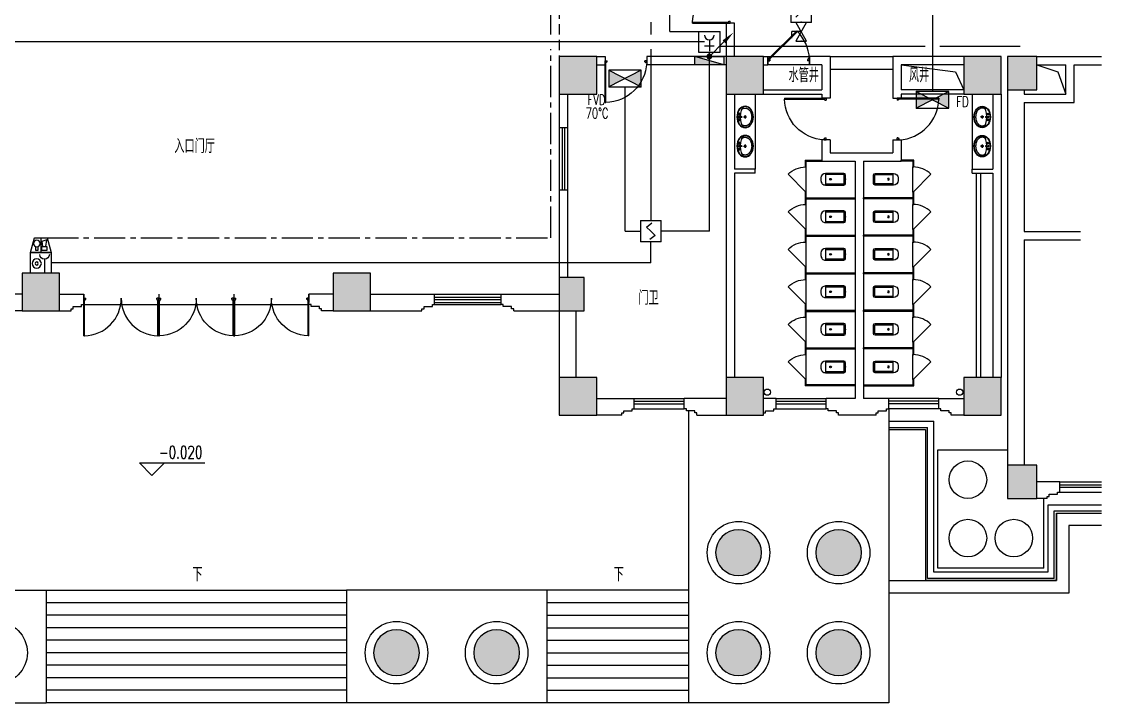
# Model space of a CAD drawing. Extents: x 190999 to 918899, y -200814 to 215286.
# Drawn here: x 704460 to 730349, y 56064 to 72441 of the extents above; entities that cross this region are included whole.
import ezdxf

# ---------------------------------------------------------------- set-up
doc = ezdxf.new("R2010")
doc.units = 0
doc.header["$LTSCALE"] = 1000
doc.header["$MEASUREMENT"] = 0
doc.linetypes.add('CENTER2', pattern=[1.125, 0.75, -0.125, 0.125, -0.125])
doc.linetypes.add('HIDDEN', pattern=[0.375, 0.25, -0.125])
for name, color, linetype in [('00-EQUIP', 3, 'Continuous'), ('00-LWIRE', 4, 'Continuous'), ('00-WIRE-4', 6, 'Continuous'), ('A-卫生间', 250, 'Continuous'), ('A-墙线', 2, 'Continuous'), ('A-外包装修', 250, 'Continuous'), ('A-外窗', 145, 'Continuous'), ('A-门', 167, 'Continuous'), ('COLUMN', 2, 'Continuous'), ('DIM_ELEV', 3, 'Continuous'), ('DIM_SYMB', 3, 'Continuous'), ('EQUIP_消火栓', 1, 'Continuous'), ('PUB_HATCH', 250, 'Continuous'), ('PUB_TEXT', 7, 'Continuous'), ('STAIR', 5, 'Continuous'), ('屋面排水', 4, 'Continuous'), ('房间名称', 7, 'Continuous'), ('暖通-风-说明', 3, 'Continuous'), ('洞口线', 165, 'Continuous'), ('雨水管', 151, 'Continuous')]:
    doc.layers.add(name, color=color, linetype=linetype)
doc.styles.add('_TCH_DIM', font='SIMPLEX', dxfattribs={"bigfont": 'GBCBIG'})
doc.styles.add('HZ-ZGBZ', font='romanc.shx', dxfattribs={"width": 0.65})
doc.styles.get("Standard").update_dxf_attribs({"font": 'simhei.ttf'})
doc.styles.add('XXK', font='romans.shx', dxfattribs={"width": 0.75, "bigfont": 'hzf.shx'})
doc.linetypes.add('XLINE', pattern='A,1,-0.2,["X",XXK,S=0.2,R=0,X=-0.1,Y=-0.09],-0.15', length=1.35)

# ---------------------------------------------------------------- blocks, each defined once
blk = doc.blocks.new('m1800')
at = {"layer": 'A-墙线'}
for p, q in [((-900, -100), (-900, 100)), ((900, -100), (900, 100))]:
    blk.add_line(p, q, dxfattribs=at)
at = {"layer": 'A-门'}
for p, q in [((-900, 900), (-900, 0)), ((-900, 900), (-880, 900)), ((-880, 900), (-880, 50)), ((880, 900), (880, 50)), ((900, 900), (880, 900)), ((900, 900), (900, 0)), ((-900, 50), (-870, 50)), ((-900, 0), (-850, 0)), ((-870, 50), (-870, 30)), ((-870, 30), (-850, 30)), ((-850, 30), (-850, 0)), ((850, 30), (850, 0)), ((870, 30), (850, 30)), ((900, 0), (850, 0)), ((870, 50), (870, 30)), ((900, 50), (870, 50))]:
    blk.add_line(p, q, dxfattribs=at)
for centre, start, end in [((-900, 0), 0, 88.7267), ((900, 0), 91.2733, 180)]:
    blk.add_arc(centre, 900, start, end, dxfattribs=at)
blk = doc.blocks.new('m1000')
at = {"layer": 'A-墙线'}
for p, q in [((0, 0), (0, 200)), ((1000, 0), (1000, 200))]:
    blk.add_line(p, q, dxfattribs=at)
at = {"layer": 'A-门'}
for p, q in [((0, 1100), (0, 100)), ((0, 1100), (20, 1100)), ((20, 1100), (20, 150)), ((0, 150), (30, 150)), ((0, 100), (50, 100)), ((30, 150), (30, 130)), ((30, 130), (50, 130)), ((50, 130), (50, 100)), ((950, 130), (950, 100)), ((970, 130), (950, 130)), ((1000, 100), (950, 100)), ((970, 150), (970, 130)), ((1000, 150), (970, 150)), ((1000, 150), (1000, 100))]:
    blk.add_line(p, q, dxfattribs=at)
blk.add_arc((0, 100), 1000, 2.866, 88.854, dxfattribs=at)
blk = doc.blocks.new('手盆')
at = {"layer": 'A-卫生间'}
for p, q in [((113, 12), (46, 16)), ((160, 0), (235, 0)), ((198, -37), (198, 38)), ((113, -11), (46, -16))]:
    blk.add_line(p, q, dxfattribs=at)
for centre, major_axis, ratio, start_param, end_param in [((198, 0), (0, 259), 0.763797, 3.141593, 9.424778), ((194, 0), (0, 259), 0.413212, 0.351725, 1.519021), ((106, 0), (0, 13.9), 0.9, 3.760941, 5.663837), ((194, 0), (0, 259), 0.413212, 1.620217, 2.789865)]:
    blk.add_ellipse(centre, major_axis=major_axis, ratio=ratio, start_param=start_param, end_param=end_param, dxfattribs=at)
for centre, major_axis in [((46, 0), (0, 15.8)), ((56, 71), (0, 20.6)), ((56, 71), (0, 15.6)), ((198, 0), (0, 23.4)), ((56, -71), (0, 20.6)), ((56, -71), (0, 15.6))]:
    blk.add_ellipse(centre, major_axis=major_axis, ratio=0.9, dxfattribs=at)
for points, knots in [([(198, -249), (204, -249), (211, -249), (228, -246), (239, -243), (260, -236), (270, -231), (290, -218), (299, -211), (317, -194), (325, -185), (340, -164), (347, -153), (360, -129), (365, -116), (374, -90), (378, -76), (383, -48), (385, -34), (387, -5), (387, 9), (385, 38), (383, 52), (377, 80), (373, 94), (364, 120), (358, 133), (345, 156), (338, 167), (323, 187), (314, 197), (296, 213), (287, 220), (267, 232), (257, 237), (236, 244), (225, 247), (204, 249), (193, 249), (171, 247), (161, 245), (140, 237), (129, 232), (110, 221), (100, 213), (82, 197), (74, 188), (58, 168), (51, 157), (38, 133), (32, 121), (23, 95), (19, 81), (13, 53), (11, 39), (9, 10), (9, -4), (10, -33), (12, -47), (18, -75), (21, -89), (30, -115), (36, -128), (48, -152), (55, -163), (70, -184), (78, -193), (96, -210), (105, -218), (125, -230), (135, -235), (156, -243), (167, -246), (184, -249), (191, -249), (198, -249)], [0, 0, 0, 0, 0.105369, 0.105369, 0.278747, 0.278747, 0.452125, 0.452125, 0.625504, 0.625504, 0.798882, 0.798882, 0.97226, 0.97226, 1.145639, 1.145639, 1.319017, 1.319017, 1.492395, 1.492395, 1.665774, 1.665774, 1.839152, 1.839152, 2.01253, 2.01253, 2.185909, 2.185909, 2.359287, 2.359287, 2.532665, 2.532665, 2.706044, 2.706044, 2.879422, 2.879422, 3.0528, 3.0528, 3.226179, 3.226179, 3.399557, 3.399557, 3.572935, 3.572935, 3.746313, 3.746313, 3.919692, 3.919692, 4.09307, 4.09307, 4.266448, 4.266448, 4.439827, 4.439827, 4.613205, 4.613205, 4.786583, 4.786583, 4.959962, 4.959962, 5.13334, 5.13334, 5.306718, 5.306718, 5.480097, 5.480097, 5.653475, 5.653475, 5.826853, 5.826853, 6.000232, 6.000232, 6.17361, 6.17361, 6.283185, 6.283185, 6.283185, 6.283185]), ([(119, -185), (121, -187), (123, -188), (130, -193), (135, -196), (146, -202), (152, -205), (163, -209), (169, -210), (180, -213), (186, -214), (194, -214), (196, -214), (198, -214), (204, -214), (209, -214), (222, -212), (229, -210), (241, -206), (245, -204), (254, -200), (259, -197), (269, -191), (275, -187), (286, -178), (291, -173), (300, -162), (304, -158), (314, -145), (319, -137), (327, -123), (329, -118), (334, -107), (336, -101), (341, -89), (343, -83), (346, -71), (348, -64), (351, -49), (352, -40), (354, -22), (355, -13), (355, 5), (355, 14), (354, 32), (352, 41), (349, 58), (348, 66), (343, 81), (341, 89), (335, 104), (332, 111), (326, 125), (322, 132), (314, 144), (310, 150), (301, 162), (296, 167), (287, 177), (281, 181), (272, 189), (267, 192), (256, 199), (250, 202), (238, 207), (233, 209), (223, 211), (217, 212), (205, 214), (198, 214), (186, 213), (181, 213), (171, 211), (166, 210), (151, 205), (141, 200), (128, 191), (123, 188), (119, 185)], [5.740897, 5.740897, 5.740897, 5.740897, 5.780874, 5.780874, 5.896829, 5.896829, 6.012784, 6.012784, 6.128739, 6.128739, 6.240697, 6.240697, 6.283185, 6.283185, 6.283185, 6.399826, 6.399826, 6.5409, 6.5409, 6.634, 6.634, 6.7271, 6.7271, 6.852188, 6.852188, 6.977276, 6.977276, 7.077377, 7.077377, 7.229977, 7.229977, 7.317389, 7.317389, 7.404801, 7.404801, 7.497094, 7.497094, 7.589386, 7.589386, 7.712334, 7.712334, 7.835281, 7.835281, 7.958228, 7.958228, 8.081175, 8.081175, 8.194983, 8.194983, 8.30879, 8.30879, 8.422598, 8.422598, 8.537599, 8.537599, 8.6526, 8.6526, 8.767602, 8.767602, 8.884432, 8.884432, 8.982435, 8.982435, 9.119467, 9.119467, 9.224191, 9.224191, 9.328914, 9.328914, 9.470087, 9.470087, 9.571187, 9.571187, 9.672288, 9.672288, 9.874489, 9.874489, 9.967059, 9.967059, 9.967059, 9.967059])]:
    blk.add_open_spline(points, degree=3, knots=knots, dxfattribs=at)
blk.add_point((46, 0), dxfattribs=at)
blk = doc.blocks.new('bfm01')
at = {"layer": 'A-墙线'}
for p, q in [((-200, 0), (0, 0)), ((-200, -1000), (0, -1000))]:
    blk.add_line(p, q, dxfattribs=at)
at = {"layer": 'A-门'}
for p, q in [((-200, -1000), (-200, 0)), ((-100, 0), (-100, -50)), ((-70, -50), (-100, -50)), ((-50, -30), (-70, -30)), ((-70, -30), (-70, -50)), ((-64, -44), (-50, -30)), ((-64, -44), (603, -711)), ((-50, 0), (-50, -30)), ((-50, -30), (617, -697)), ((0, 0), (0, -1000)), ((-70, -950), (-100, -950)), ((-100, -1000), (-100, -950)), ((-50, -1000), (-100, -1000)), ((-70, -970), (-70, -950)), ((-50, -970), (-70, -970)), ((-50, -1000), (-50, -970))]:
    blk.add_line(p, q, dxfattribs=at)
blk.add_arc((-100, 0), 1000, 272.866, 315.8103, dxfattribs=at)
blk = doc.blocks.new('$TwtSys$00000434')
for p, q in [((-0.5, 0.5), (-0.5, -0.5)), ((-0.5, -0.5), (0.5, 0.5)), ((0.5, 0.5), (-0.5, 0.5)), ((0.5, -0.5), (0.5, 0.5)), ((-0.5, -0.5), (0.5, -0.5))]:
    blk.add_line(p, q)
blk.add_solid([(0.5, -0.5), (0.5, 0.5), (-0.5, -0.5)])
blk = doc.blocks.new('$lvtry$00000200')
for p, q in [((-140, -40, 0), (-140, -480, 0)), ((-110, -40, 0), (-110, -470, 0)), ((100, 0, 0), (-100, 0, 0)), ((100, -30, 0), (-100, -30, 0)), ((110, -470, 0), (110, -40, 0)), ((140, -480, 0), (140, -40, 0)), ((140, -470, 0), (-140, -470, 0)), ((-30, -590, 0), (30, -590, 0))]:
    blk.add_line(p, q)
blk.add_circle((0, -359, 0), 20)
for centre, radius, start, end in [((-100, -40, 0), 40, 90, 180), ((-100, -40, 0), 10, 90, 180), ((100, -40, 0), 40, 0, 90), ((100, -40, 0), 10, 0, 90), ((-30, -480, 0), 110, 180, 270), ((30, -480, 0), 110, 270, 0)]:
    blk.add_arc(centre, radius, start, end)
blk.add_point((0, 0))
blk = doc.blocks.new('$DorLib2D$00000114')
at = {"color": 0}
blk.add_line((0.5, 0), (-0.207, 0.707), dxfattribs=at)
blk.add_arc((0.5, 0), 1, 135, 180, dxfattribs=at)
blk = doc.blocks.new('_LINKPT1')
at = {"color": 0}
blk.add_line((0, 0), (0, 0), dxfattribs=at)
blk = doc.blocks.new('3T1W6ZCM')
for p, q in [((0.5, 0.5), (-0.5, 0.5)), ((-0.5, 0.5), (-0.5, -0.5)), ((-0.178, 0.172), (-0.178, -0.443)), ((0.5, -0.5), (0.5, 0.5)), ((-0.5, -0.5), (0.5, -0.5))]:
    blk.add_line(p, q)
at = {"const_width": 0.04}
blk.add_lwpolyline([(-0.5, 0.5), (-0.5, -0.5), (0.5, -0.5), (0.5, 0.5)], close=True, dxfattribs=at)
for radius in [0.222, 0.074]:
    blk.add_circle((0.197, -0.03), radius)
blk.add_arc((-0.178, 0.403), 0.231, 180, 0)
at = {"xscale": 0.002, "yscale": 0.002, "zscale": 0.002}
for p in [(-0.5, 0), (0, 0.5), (0.5, 0), (0, -0.5)]:
    blk.add_blockref('_LINKPT1', p, dxfattribs=at)
at = {"flags": 9}
blk.add_attdef('A', (0, 0), '', height=0.00002, dxfattribs=at)
blk = doc.blocks.new('6A2OE7N0')
for p, q in [((-0.3, 0.35), (-0.5, -0.35)), ((0.3, 0.35), (-0.3, 0.35)), ((-0.246, -0.061), (-0.286, 0.259)), ((-0.286, 0.259), (-0.046, 0.179)), ((-0.046, 0.179), (-0.086, -0.061)), ((0, 0.35), (0, -0.35)), ((0.5, -0.35), (0.3, 0.35)), ((-0.5, -0.35), (0.5, -0.35)), ((-0.286, -0.061), (-0.286, -0.261)), ((-0.046, -0.061), (-0.286, -0.061)), ((-0.286, -0.261), (-0.046, -0.261)), ((-0.046, -0.261), (-0.046, -0.061)), ((0.13, -0.244), (0.13, -0.072)), ((0.25, -0.244), (0.13, -0.244)), ((0.25, -0.072), (0.25, -0.244))]:
    blk.add_line(p, q)
at = {"const_width": 0.04, "flags": 128}
blk.add_lwpolyline([(-0.5, -0.35), (-0.3, 0.35), (0.3, 0.35), (0.5, -0.35)], close=True, dxfattribs=at)
blk.add_circle((0.19, 0.076), 0.16)
at = {"xscale": 0.002, "yscale": 0.002, "zscale": 0.002}
for p in [(-0.4, 0), (0, 0.35), (0.4, 0), (0, -0.35)]:
    blk.add_blockref('_LINKPT1', p, dxfattribs=at)
at = {"flags": 9}
blk.add_attdef('A', (0, 0), '', height=0.00002, dxfattribs=at)
blk = doc.blocks.new('3S1KCGW2')
for p, q in [((0.5, 0.5), (-0.5, 0.5)), ((-0.5, 0.5), (-0.5, -0.5)), ((-0.2, 0.2), (0.05, 0.4)), ((0, 0), (-0.2, 0.2)), ((0, 0), (0.2, -0.2)), ((0.5, -0.5), (0.5, 0.5)), ((-0.5, -0.5), (0.5, -0.5)), ((0.2, -0.2), (-0.05, -0.4))]:
    blk.add_line(p, q)
at = {"const_width": 0.04, "flags": 128}
blk.add_lwpolyline([(-0.5, -0.5), (-0.5, 0.5), (0.5, 0.5), (0.5, -0.5)], close=True, dxfattribs=at)
at = {"xscale": 0.002, "yscale": 0.002, "zscale": 0.002}
for p in [(-0.5, 0), (0, 0.5), (0.5, 0), (0, -0.5)]:
    blk.add_blockref('_LINKPT1', p, dxfattribs=at)
at = {"flags": 9}
blk.add_attdef('A', (0, 0), '', height=0.00002, dxfattribs=at)
blk = doc.blocks.new('J62IR8YJ')
for p, q in [((-0.5, 1), (0.5, 1)), ((-0.5, 0), (-0.5, 1)), ((0, 0.598), (0, 0.06)), ((0.5, 1), (0.5, 0)), ((0.5, 0), (-0.5, 0)), ((-0.231, 0.312), (0.231, 0.312))]:
    blk.add_line(p, q)
at = {"const_width": 0.04, "flags": 128}
blk.add_lwpolyline([(-0.5, 0), (-0.5, 1), (0.5, 1), (0.5, 0)], close=True, dxfattribs=at)
blk.add_arc((0, 0.829), 0.231, 180, 0)
at = {"xscale": 0.002, "yscale": 0.00200000000000955, "zscale": 0.002}
for p in [(0, 1), (-0.5, 0.5), (0, 0), (0.5, 0.5)]:
    blk.add_blockref('_LINKPT1', p, dxfattribs=at)
at = {"flags": 9}
blk.add_attdef('A', (0, 0), '', height=0.00002, dxfattribs=at)
blk = doc.blocks.new('6H2KALM6')
for p, q in [((-0.78, 0.4), (0.78, -0.4)), ((0.78, 0.4), (-0.78, -0.4)), ((0.78, 0.4), (-0.78, 0.4)), ((-0.78, 0.4), (-0.78, -0.4)), ((0.78, -0.4), (0.78, 0.4)), ((-0.78, -0.4), (0.78, -0.4))]:
    blk.add_line(p, q)
at = {"const_width": 0.04}
blk.add_lwpolyline([(-0.78, 0.4), (-0.78, -0.4), (0.78, -0.4), (0.78, 0.4)], close=True, dxfattribs=at)
for points in [[(-0.78, 0.4), (0, 0), (-0.78, -0.4)], [(0.78, 0.4), (0, 0), (0.78, -0.4)]]:
    blk.add_solid(points)
at = {"xscale": 0.002, "yscale": 0.002, "zscale": 0.002}
for p in [(-0.78, 0), (0, 0.4), (0.78, 0), (0, -0.4)]:
    blk.add_blockref('_LINKPT1', p, dxfattribs=at)
at = {"flags": 9}
blk.add_attdef('A', (0, 0), '', height=0.00002, dxfattribs=at)
blk = doc.blocks.new('$VALVE$00000437')
for p in [(0, 0), (87, 124)]:
    blk.add_line(p, (0, 124))
blk.add_lwpolyline([(-125, -72), (125, 72), (125, -72), (-125, 72)], close=True)
for p in [(-125, 0), (125, 0)]:
    blk.add_point(p)
blk = doc.blocks.new('3S2OQ2I8')
for p, q in [((-0.5, 0.5), (0.5, 0.5)), ((-0.5, -0.5), (-0.5, 0.5)), ((-0.25, -0.25), (0.25, 0.25)), ((0.5, 0.5), (0.5, -0.5)), ((0.5, -0.5), (-0.5, -0.5))]:
    blk.add_line(p, q)
at = {"const_width": 0.04, "flags": 128}
blk.add_lwpolyline([(-0.5, -0.5), (-0.5, 0.5), (0.5, 0.5), (0.5, -0.5)], close=True, dxfattribs=at)
blk.add_solid([(0.25, 0.25), (0.021, 0.097), (0.097, 0.029)])
at = {"xscale": 0.002, "yscale": 0.002, "zscale": 0.002}
for p in [(-0.5, 0), (0, 0.5), (0.5, 0), (0, -0.5)]:
    blk.add_blockref('_LINKPT1', p, dxfattribs=at)
at = {"flags": 9}
blk.add_attdef('A', (0, 0), '', height=0.00002, dxfattribs=at)
blk = doc.blocks.new('_WRLD1L')
for p, q in [((0.7, 0.7), (0, 0)), ((0.104, 0.104), (0.104, 0.104)), ((-0.104, -0.104), (-0.104, -0.104))]:
    blk.add_line(p, q)
at = {"const_width": 0.142}
blk.add_lwpolyline([(-0.071, 0, 1), (0.071, 0, 1)], format="xyb", close=True, dxfattribs=at)
blk.add_solid([(0.63, 0.77), (0.77, 0.63), (1.15, 1.15)])
at = {"width": 0.8, "flags": 9}
blk.add_attdef('A', (0, 0), '', height=0.00002, dxfattribs=at)

msp = doc.modelspace()

# ---------------------------------------------------------------- hatches: boundary and pattern name
at = {"layer": 'PUB_HATCH'}
for points in [[(717348.5, 71603.7), (717348.5, 70703.7), (718248.5, 70703.7), (718248.5, 71603.7)], [(721348.5, 71603.7), (721348.5, 70703.7), (722248.5, 70703.7), (722248.5, 71603.7)], [(727048.5, 71603.7), (727048.5, 70703.7), (727948.5, 70703.7), (727948.5, 71603.7)], [(728098.5, 71603.7), (728098.5, 70803.7), (728798.5, 70803.7), (728798.5, 71603.7)], [(705370.6, 66403.7), (704470.6, 66403.7), (704470.6, 65503.7), (705370.6, 65503.7)], [(711926.5, 66403.7), (711926.5, 65503.7), (712826.5, 65503.7), (712826.5, 66403.7)], [(717348.5, 66303.7), (717348.5, 65503.7), (717948.5, 65503.7), (717948.5, 66303.7)], [(717348.5, 63903.7), (717348.5, 63003.7), (718248.5, 63003.7), (718248.5, 63903.7)], [(721348.5, 63903.7), (721348.5, 63003.7), (722248.5, 63003.7), (722248.5, 63903.7)], [(727048.5, 63903.7), (727048.5, 63003.7), (727948.5, 63003.7), (727948.5, 63903.7)], [(728098.5, 61803.7), (728098.5, 61003.7), (728798.5, 61003.7), (728798.5, 61803.7)], [(721098.5, 59703.7, 1), (722198.5, 59703.7, 1)], [(724598.5, 59703.7, 1), (723498.5, 59703.7, 1)], [(713998.5, 57303.7, 1), (712898.5, 57303.7, 1)], [(716398.5, 57303.7, 1), (715298.5, 57303.7, 1)], [(722198.5, 57303.7, 1), (721098.5, 57303.7, 1)], [(724598.5, 57303.7, 1), (723498.5, 57303.7, 1)]]:
    msp.add_hatch(color=256, dxfattribs=at).paths.add_polyline_path(points)

# ---------------------------------------------------------------- linework, layer by layer
at = {"layer": '00-WIRE-4', "linetype": 'XLINE'}
for p, q in [((719998.5, 72203.7), (719998.5, 75678.7)), ((719998.5, 72203.7), (720698.2, 72203.7)), ((720698.5, 71953.7), (696598.8, 71953.7)), ((721198.5, 71853.7), (726123.5, 71853.7)), ((726473.5, 71853.7), (728398.5, 71853.7))]:
    msp.add_line(p, q, dxfattribs=at)
at = {"layer": '00-WIRE-4'}
for p, q in [((726298.5, 73053.7), (726298.5, 70763.4)), ((719545.8, 72428.7), (719545.8, 72128.7)), ((719545.8, 71778.7), (719545.8, 67663.9)), ((720833.2, 71953.7), (720698.5, 71953.7)), ((720948.5, 67413.9), (720948.5, 71703.7)), ((718927.2, 67413.9), (718927.2, 70872.4)), ((718927.2, 67413.9), (719295.8, 67413.9)), ((720948.5, 67413.9), (719795.8, 67413.9)), ((719545.8, 66653.7), (719545.8, 67163.9)), ((719545.8, 66653.7), (705170.6, 66653.7))]:
    msp.add_line(p, q, dxfattribs=at)
at = {"layer": '00-WIRE-4', "linetype": 'CENTER2'}
for p, q in [((717148.5, 72128.7), (717148.5, 72603.7)), ((717148.5, 67253.7), (717148.5, 71778.7)), ((705070.6, 67253.7), (717148.5, 67253.7))]:
    msp.add_line(p, q, dxfattribs=at)
at = {"layer": 'A-卫生间', "linetype": 'HIDDEN'}
msp.add_line((717348.5, 75003.7), (717348.5, 71603.7), dxfattribs=at)
at = {"layer": 'A-卫生间'}
for p, q in [((723848.5, 71603.7), (725348.5, 71603.7)), ((723848.5, 71303.7), (725348.5, 71303.7)), ((722048.5, 70703.7), (722048.5, 68903.7)), ((727248.5, 70703.7), (727248.5, 68903.7)), ((723248.5, 69116.2), (723248.5, 68953.7)), ((723248.5, 69116.2), (723648.5, 69116.2)), ((723248.5, 68953.7), (723273.5, 68953.7)), ((723273.5, 68953.7), (723273.5, 69091.2)), ((723273.5, 69091.2), (723648.5, 69091.2)), ((723648.5, 69116.2), (723648.5, 69091.2)), ((725848.5, 69116.2), (725548.5, 69116.2)), ((725548.5, 69091.2), (725548.5, 69116.2)), ((725823.5, 69091.2), (725548.5, 69091.2)), ((725823.5, 69091.2), (725823.5, 68953.7)), ((725823.5, 68953.7), (725848.5, 68953.7)), ((725848.5, 68953.7), (725848.5, 69116.2)), ((727348.5, 68803.7), (727348.5, 63903.7)), ((727448.5, 68803.7), (727448.5, 63903.7)), ((723273.5, 68353.7), (723248.5, 68353.7)), ((723248.5, 68353.7), (723248.5, 68191.2)), ((723273.5, 68216.2), (723273.5, 68353.7)), ((725848.5, 68353.7), (725823.5, 68353.7)), ((725823.5, 68353.7), (725823.5, 68216.2)), ((725848.5, 68191.2), (725848.5, 68353.7)), ((723248.5, 68191.2), (723248.5, 68053.7)), ((723273.5, 68216.2), (724448.5, 68216.2)), ((723273.5, 68053.7), (723273.5, 68191.2)), ((723273.5, 68191.2), (724448.5, 68191.2)), ((724448.5, 68216.2), (724448.5, 68191.2)), ((725823.5, 68216.2), (724648.5, 68216.2)), ((724648.5, 68191.2), (724648.5, 68216.2)), ((725823.5, 68191.2), (724648.5, 68191.2)), ((725823.5, 68191.2), (725823.5, 68053.7)), ((725848.5, 68053.7), (725848.5, 68191.2)), ((723248.5, 68053.7), (723273.5, 68053.7)), ((725823.5, 68053.7), (725848.5, 68053.7)), ((723273.5, 67453.7), (723248.5, 67453.7)), ((723248.5, 67453.7), (723248.5, 67291.2)), ((723273.5, 67316.2), (723273.5, 67453.7)), ((723273.5, 67316.2), (724448.5, 67316.2)), ((724448.5, 67316.2), (724448.5, 67291.2)), ((725823.5, 67316.2), (724648.5, 67316.2)), ((724648.5, 67291.2), (724648.5, 67316.2)), ((725848.5, 67453.7), (725823.5, 67453.7)), ((725823.5, 67453.7), (725823.5, 67316.2)), ((725848.5, 67291.2), (725848.5, 67453.7)), ((723248.5, 67291.2), (723248.5, 67153.7)), ((723248.5, 67153.7), (723273.5, 67153.7)), ((723273.5, 67153.7), (723273.5, 67291.2)), ((723273.5, 67291.2), (724448.5, 67291.2)), ((725823.5, 67291.2), (724648.5, 67291.2)), ((725823.5, 67291.2), (725823.5, 67153.7)), ((725823.5, 67153.7), (725848.5, 67153.7)), ((725848.5, 67153.7), (725848.5, 67291.2)), ((723273.5, 66553.7), (723248.5, 66553.7)), ((723248.5, 66553.7), (723248.5, 66391.2)), ((723273.5, 66416.2), (723273.5, 66553.7)), ((725848.5, 66553.7), (725823.5, 66553.7)), ((725823.5, 66553.7), (725823.5, 66416.2)), ((725848.5, 66391.2), (725848.5, 66553.7)), ((723248.5, 66391.2), (723248.5, 66253.7)), ((723273.5, 66416.2), (724448.5, 66416.2)), ((723273.5, 66391.2), (724448.5, 66391.2)), ((723273.5, 66253.7), (723273.5, 66391.2)), ((724448.5, 66416.2), (724448.5, 66391.2)), ((725823.5, 66416.2), (724648.5, 66416.2)), ((724648.5, 66391.2), (724648.5, 66416.2)), ((725823.5, 66391.2), (724648.5, 66391.2)), ((725823.5, 66391.2), (725823.5, 66253.7)), ((725848.5, 66253.7), (725848.5, 66391.2)), ((723248.5, 66253.7), (723273.5, 66253.7)), ((725823.5, 66253.7), (725848.5, 66253.7)), ((723273.5, 65653.7), (723248.5, 65653.7)), ((723248.5, 65653.7), (723248.5, 65491.2)), ((723273.5, 65516.2), (723273.5, 65653.7)), ((723273.5, 65516.2), (724448.5, 65516.2)), ((724448.5, 65516.2), (724448.5, 65491.2)), ((725823.5, 65516.2), (724648.5, 65516.2)), ((724648.5, 65491.2), (724648.5, 65516.2)), ((725848.5, 65653.7), (725823.5, 65653.7)), ((725823.5, 65653.7), (725823.5, 65516.2)), ((725848.5, 65491.2), (725848.5, 65653.7)), ((723248.5, 65491.2), (723248.5, 65353.7)), ((723248.5, 65353.7), (723273.5, 65353.7)), ((723273.5, 65491.2), (724448.5, 65491.2)), ((723273.5, 65353.7), (723273.5, 65491.2)), ((725823.5, 65491.2), (724648.5, 65491.2)), ((725823.5, 65491.2), (725823.5, 65353.7)), ((725823.5, 65353.7), (725848.5, 65353.7)), ((725848.5, 65353.7), (725848.5, 65491.2)), ((723273.5, 64753.7), (723248.5, 64753.7)), ((723248.5, 64753.7), (723248.5, 64591.2)), ((723273.5, 64616.2), (723273.5, 64753.7)), ((725848.5, 64753.7), (725823.5, 64753.7)), ((725823.5, 64753.7), (725823.5, 64616.2)), ((725848.5, 64591.2), (725848.5, 64753.7)), ((723248.5, 64591.2), (723248.5, 64453.7)), ((723273.5, 64616.2), (724448.5, 64616.2)), ((723273.5, 64453.7), (723273.5, 64591.2)), ((723273.5, 64591.2), (724448.5, 64591.2)), ((724448.5, 64616.2), (724448.5, 64591.2)), ((725823.5, 64616.2), (724648.5, 64616.2)), ((724648.5, 64591.2), (724648.5, 64616.2)), ((725823.5, 64591.2), (724648.5, 64591.2)), ((725823.5, 64591.2), (725823.5, 64453.7)), ((725848.5, 64453.7), (725848.5, 64591.2)), ((723248.5, 64453.7), (723273.5, 64453.7)), ((725823.5, 64453.7), (725848.5, 64453.7)), ((723273.5, 63853.7), (723248.5, 63853.7)), ((723248.5, 63853.7), (723248.5, 63703.7)), ((724448.5, 63703.7), (723248.5, 63703.7)), ((723273.5, 63728.7), (723273.5, 63853.7)), ((724448.5, 63728.7), (723273.5, 63728.7)), ((724448.5, 63703.7), (724448.5, 63728.7)), ((724648.5, 63728.7), (725823.5, 63728.7)), ((724648.5, 63728.7), (724648.5, 63703.7)), ((724648.5, 63703.7), (725848.5, 63703.7)), ((725848.5, 63853.7), (725823.5, 63853.7)), ((725823.5, 63853.7), (725823.5, 63728.7)), ((725848.5, 63703.7), (725848.5, 63853.7))]:
    msp.add_line(p, q, dxfattribs=at)
at = {"layer": 'A-墙线'}
for p, q in [((721348.5, 72403.7), (721348.5, 71603.7)), ((721548.5, 71603.7), (721548.5, 72403.7)), ((718248.5, 71603.7), (718448.5, 71603.7)), ((721348.5, 71603.7), (719448.5, 71603.7)), ((722248.5, 71603.7), (722348.5, 71603.7)), ((722348.5, 71603.7), (722348.5, 71403.7)), ((723848.5, 71603.7), (723348.5, 71603.7)), ((723348.5, 71603.7), (723348.5, 71403.7)), ((723848.5, 71603.7), (723848.5, 70603.7)), ((725348.5, 71603.7), (725348.5, 70603.7)), ((727148.5, 71603.7), (725348.5, 71603.7)), ((728798.5, 71603.7), (730348.5, 71603.7)), ((718248.5, 71403.7), (718448.5, 71403.7)), ((721348.5, 71403.7), (719448.5, 71403.7)), ((722248.5, 71403.7), (722348.5, 71403.7)), ((723648.5, 71403.7), (723348.5, 71403.7)), ((723648.5, 71403.7), (723648.5, 70803.7)), ((725548.5, 71403.7), (725548.5, 70803.7)), ((727048.5, 71403.7), (725548.5, 71403.7)), ((728798.5, 71403.7), (729498.5, 71403.7)), ((729698.5, 71403.7), (730348.5, 71403.7)), ((717348.5, 70703.7), (717348.5, 69903.7)), ((717548.5, 70703.7), (717548.5, 69903.7)), ((721348.5, 70803.7), (721348.5, 63903.7)), ((721548.5, 70703.7), (721548.5, 68903.7)), ((722248.5, 70803.7), (723648.5, 70803.7)), ((722248.5, 70703.7), (723648.5, 70703.7)), ((723648.5, 70703.7), (723648.5, 70603.7)), ((727048.5, 70803.7), (725548.5, 70803.7)), ((725548.5, 70703.7), (725548.5, 70603.7)), ((727048.5, 70703.7), (725548.5, 70703.7)), ((727748.5, 70703.7), (727748.5, 68903.7)), ((727948.5, 70703.7), (727948.5, 63903.7)), ((728098.5, 70803.7), (728098.5, 61803.7)), ((728498.5, 70803.7), (728498.5, 70703.7)), ((728498.5, 70503.7), (728498.5, 67403.7)), ((717348.5, 69903.7), (717548.5, 69903.7)), ((723648.5, 69603.7), (723648.5, 69091.2)), ((723848.5, 69603.7), (723848.5, 69291.2)), ((725348.5, 69603.7), (725348.5, 69291.2)), ((725548.5, 69603.7), (725548.5, 69091.2)), ((723848.5, 69291.2), (725348.5, 69291.2)), ((722048.5, 68903.7), (721548.5, 68903.7)), ((722048.5, 68803.7), (722048.5, 68903.7)), ((723648.5, 69091.2), (724448.5, 69091.2)), ((724448.5, 69091.2), (724448.5, 63403.7)), ((724648.5, 69091.2), (724648.5, 63403.7)), ((724648.5, 69091.2), (725548.5, 69091.2)), ((727248.5, 68903.7), (727748.5, 68903.7)), ((727248.5, 68803.7), (727248.5, 68903.7)), ((721548.5, 68803.7), (721548.5, 63903.7)), ((722048.5, 68803.7), (721548.5, 68803.7)), ((727248.5, 68803.7), (727748.5, 68803.7)), ((727748.5, 68803.7), (727748.5, 63903.7)), ((717348.5, 68403.7), (717348.5, 66303.7)), ((717348.5, 68403.7), (717548.5, 68403.7)), ((717548.5, 68403.7), (717548.5, 66303.7)), ((728498.5, 67403.7), (729848.5, 67403.7)), ((728498.5, 67203.7), (728498.5, 61803.7)), ((728498.5, 67203.7), (729848.5, 67203.7)), ((704470.6, 65903.7), (702938.3, 65903.7)), ((705370.6, 65903.7), (705948.5, 65903.7)), ((705948.5, 65653.7), (705948.5, 65903.7)), ((711926.5, 65903.7), (711348.5, 65903.7)), ((711348.5, 65653.7), (711348.5, 65903.7)), ((712826.5, 65903.7), (714358.8, 65903.7)), ((714358.8, 65653.7), (714358.8, 65903.7)), ((715958.8, 65903.7), (717348.5, 65903.7)), ((715958.8, 65653.7), (715958.8, 65903.7)), ((704470.6, 65503.7), (703238.3, 65503.7)), ((705370.6, 65503.7), (705648.5, 65503.7)), ((705648.5, 65503.7), (705648.5, 65553.7)), ((705648.5, 65553.7), (705698.5, 65553.7)), ((705698.5, 65553.7), (705698.5, 65603.7)), ((705698.5, 65603.7), (705898.5, 65603.7)), ((705898.5, 65653.7), (705948.5, 65653.7)), ((705898.5, 65603.7), (705898.5, 65653.7)), ((711398.5, 65653.7), (711348.5, 65653.7)), ((711398.5, 65603.7), (711398.5, 65653.7)), ((711598.5, 65603.7), (711398.5, 65603.7)), ((711598.5, 65553.7), (711598.5, 65603.7)), ((711648.5, 65553.7), (711598.5, 65553.7)), ((711648.5, 65503.7), (711648.5, 65553.7)), ((711926.5, 65503.7), (711648.5, 65503.7)), ((712826.5, 65503.7), (714058.8, 65503.7)), ((714058.8, 65503.7), (714058.8, 65553.7)), ((714058.8, 65553.7), (714108.8, 65553.7)), ((714108.8, 65553.7), (714108.8, 65603.7)), ((714108.8, 65603.7), (714308.8, 65603.7)), ((714308.8, 65653.7), (714358.8, 65653.7)), ((714308.8, 65603.7), (714308.8, 65653.7)), ((716008.8, 65653.7), (715958.8, 65653.7)), ((716008.8, 65603.7), (716008.8, 65653.7)), ((716208.8, 65603.7), (716008.8, 65603.7)), ((716208.8, 65553.7), (716208.8, 65603.7)), ((716258.8, 65553.7), (716208.8, 65553.7)), ((716258.8, 65503.7), (716258.8, 65553.7)), ((716258.8, 65503.7), (717348.5, 65503.7)), ((717348.5, 65503.7), (717348.5, 63903.7)), ((717748.5, 65503.7), (717748.5, 63903.7)), ((718248.5, 63403.7), (719148.5, 63403.7)), ((719148.5, 63153.7), (719148.5, 63403.7)), ((721348.5, 63403.7), (720348.5, 63403.7)), ((720348.5, 63153.7), (720348.5, 63403.7)), ((722548.5, 63403.7), (722248.5, 63403.7)), ((722548.5, 63153.7), (722548.5, 63403.7)), ((724448.5, 63403.7), (723748.5, 63403.7)), ((723748.5, 63153.7), (723748.5, 63403.7)), ((725248.5, 63403.7), (724648.5, 63403.7)), ((725248.5, 63153.7), (725248.5, 63403.7)), ((726448.5, 63153.7), (726448.5, 63403.7)), ((726448.5, 63403.7), (727048.5, 63403.7)), ((718848.5, 63003.7), (718248.5, 63003.7)), ((718848.5, 63003.7), (718848.5, 63053.7)), ((718848.5, 63053.7), (718898.5, 63053.7)), ((718898.5, 63053.7), (718898.5, 63103.7)), ((718898.5, 63103.7), (719098.5, 63103.7)), ((719098.5, 63153.7), (719148.5, 63153.7)), ((719098.5, 63103.7), (719098.5, 63153.7)), ((720398.5, 63153.7), (720348.5, 63153.7)), ((720398.5, 63103.7), (720398.5, 63153.7)), ((720598.5, 63103.7), (720398.5, 63103.7)), ((720598.5, 63053.7), (720598.5, 63103.7)), ((720648.5, 63053.7), (720598.5, 63053.7)), ((720648.5, 63003.7), (720648.5, 63053.7)), ((720648.5, 63003.7), (721348.5, 63003.7)), ((722248.5, 63053.7), (722298.5, 63053.7)), ((722298.5, 63053.7), (722298.5, 63103.7)), ((722298.5, 63103.7), (722498.5, 63103.7)), ((722498.5, 63153.7), (722548.5, 63153.7)), ((722498.5, 63103.7), (722498.5, 63153.7)), ((723798.5, 63153.7), (723748.5, 63153.7)), ((723798.5, 63103.7), (723798.5, 63153.7)), ((723998.5, 63103.7), (723798.5, 63103.7)), ((723998.5, 63053.7), (723998.5, 63103.7)), ((724048.5, 63053.7), (723998.5, 63053.7)), ((724048.5, 63003.7), (724048.5, 63053.7)), ((724948.5, 63003.7), (724048.5, 63003.7)), ((724948.5, 63003.7), (724948.5, 63053.7)), ((724948.5, 63053.7), (724998.5, 63053.7)), ((724998.5, 63053.7), (724998.5, 63103.7)), ((724998.5, 63103.7), (725198.5, 63103.7)), ((725198.5, 63153.7), (725248.5, 63153.7)), ((725198.5, 63103.7), (725198.5, 63153.7)), ((726498.5, 63153.7), (726448.5, 63153.7)), ((726498.5, 63103.7), (726498.5, 63153.7)), ((726698.5, 63103.7), (726498.5, 63103.7)), ((726698.5, 63053.7), (726698.5, 63103.7)), ((726748.5, 63053.7), (726698.5, 63053.7)), ((726748.5, 63003.7), (726748.5, 63053.7)), ((727048.5, 63003.7), (726748.5, 63003.7)), ((729348.5, 61403.7), (728798.5, 61403.7)), ((729348.5, 61153.7), (729348.5, 61403.7)), ((729098.5, 61053.7), (729098.5, 61103.7)), ((729098.5, 61103.7), (729298.5, 61103.7)), ((729298.5, 61153.7), (729348.5, 61153.7)), ((729298.5, 61103.7), (729298.5, 61153.7)), ((729048.5, 61003.7), (728798.5, 61003.7)), ((729048.5, 61003.7), (729048.5, 61053.7)), ((729048.5, 61053.7), (729098.5, 61053.7))]:
    msp.add_line(p, q, dxfattribs=at)
for points in [[(728498.5, 70503.7), (729698.5, 70503.7), (729698.5, 71403.7)], [(728498.5, 70703.7), (729498.5, 70703.7), (729498.5, 71403.7)], [(728798.5, 70703.7), (729498.5, 70703.7), (729498.5, 71403.7)]]:
    msp.add_lwpolyline(points, dxfattribs=at)
at = {"layer": 'A-外包装修'}
for p, q in [((720448.5, 63103.7), (720448.5, 56103.7)), ((725248.5, 63153.7), (725248.5, 56103.7)), ((725248.5, 62853.7), (726328.5, 62853.7)), ((725248.5, 62703.7), (726178.5, 62703.7)), ((725248.5, 62653.7), (726128.5, 62653.7)), ((726128.5, 62653.7), (726128.5, 59033.7)), ((726178.5, 59083.7), (726178.5, 62703.7)), ((726328.5, 59233.7), (726328.5, 62853.7)), ((726428.5, 59333.7), (726428.5, 62173.7)), ((726428.5, 62173.7), (728098.5, 62173.7)), ((728968.5, 59333.7), (728968.5, 61003.7)), ((729068.5, 60853.7), (730348.5, 60853.7)), ((729068.5, 59233.7), (729068.5, 60853.7)), ((729218.5, 60703.7), (730348.5, 60703.7)), ((729218.5, 59083.7), (729218.5, 60703.7)), ((729268.5, 60653.7), (730348.5, 60653.7)), ((729268.5, 60653.7), (729268.5, 59033.7)), ((728967.1, 59333.7), (726430, 59333.7)), ((729267.1, 59033.7), (726130, 59033.7)), ((729217.1, 59083.7), (726180, 59083.7)), ((729067.1, 59233.7), (726330, 59233.7)), ((700248.5, 58803.7), (705048.5, 58803.7)), ((705048.5, 58803.7), (705048.5, 56103.7)), ((712248.5, 58803.7), (712248.5, 56103.7)), ((717048.5, 58803.7), (712248.5, 58803.7)), ((717048.5, 58803.7), (717048.5, 56103.7)), ((700248.5, 56103.7), (705048.5, 56103.7)), ((717048.5, 56103.7), (712248.5, 56103.7)), ((725248.5, 56103.7), (720448.5, 56103.7))]:
    msp.add_line(p, q, dxfattribs=at)
for centre, radius in [((727148.5, 61453.7), 450), ((721648.5, 59703.7), 750), ((724048.5, 59703.7), 750), ((727148.5, 60053.7), 450), ((728248.5, 60053.7), 450), ((703848.5, 57303.7), 750), ((713448.5, 57303.7), 750), ((715848.5, 57303.7), 750), ((721648.5, 57303.7), 750), ((724048.5, 57303.7), 750)]:
    msp.add_circle(centre, radius, dxfattribs=at)
at = {"layer": 'A-外窗'}
for p, q in [((717348.5, 69903.7), (717348.5, 68403.7)), ((717418.5, 69903.7), (717418.5, 68403.7)), ((717478.5, 69903.7), (717478.5, 68403.7)), ((717548.5, 69903.7), (717548.5, 68403.7)), ((714358.8, 65903.7), (715958.8, 65903.7)), ((714358.8, 65833.7), (715958.8, 65833.7)), ((714358.8, 65773.7), (715958.8, 65773.7)), ((714358.8, 65703.7), (715958.8, 65703.7)), ((714358.8, 65653.7), (715958.8, 65653.7)), ((719148.5, 63403.7), (720348.5, 63403.7)), ((719148.5, 63333.7), (720348.5, 63333.7)), ((719148.5, 63273.7), (720348.5, 63273.7)), ((722548.5, 63403.7), (723748.5, 63403.7)), ((722548.5, 63333.7), (723748.5, 63333.7)), ((722548.5, 63273.7), (723748.5, 63273.7)), ((726448.5, 63403.7), (725248.5, 63403.7)), ((726448.5, 63333.7), (725248.5, 63333.7)), ((726448.5, 63273.7), (725248.5, 63273.7)), ((719148.5, 63153.7), (720348.5, 63153.7)), ((722548.5, 63153.7), (723748.5, 63153.7)), ((726448.5, 63153.7), (725248.5, 63153.7)), ((729348.5, 61403.7), (730348.5, 61403.7)), ((729348.5, 61333.7), (730348.5, 61333.7)), ((729348.5, 61273.7), (730348.5, 61273.7)), ((729348.5, 61153.7), (730348.5, 61153.7))]:
    msp.add_line(p, q, dxfattribs=at)
at = {"layer": 'A-门'}
for p, q in [((723273.5, 68353.7), (723273.5, 68953.7)), ((725823.5, 68353.7), (725823.5, 68953.7)), ((723273.5, 67453.7), (723273.5, 68053.7)), ((725823.5, 67453.7), (725823.5, 68053.7)), ((723273.5, 66553.7), (723273.5, 67153.7)), ((725823.5, 66553.7), (725823.5, 67153.7)), ((723273.5, 65653.7), (723273.5, 66253.7)), ((725823.5, 65653.7), (725823.5, 66253.7)), ((705948.5, 65653.7), (711348.5, 65653.7)), ((723273.5, 64753.7), (723273.5, 65353.7)), ((725823.5, 64753.7), (725823.5, 65353.7)), ((723273.5, 63853.7), (723273.5, 64453.7)), ((725823.5, 63853.7), (725823.5, 64453.7))]:
    msp.add_line(p, q, dxfattribs=at)
at = {"layer": 'COLUMN'}
for p, q in [((717348.5, 71603.7), (717348.5, 70703.7)), ((718248.5, 71603.7), (717348.5, 71603.7)), ((718248.5, 70703.7), (718248.5, 71603.7)), ((721348.5, 71603.7), (721348.5, 70703.7)), ((722248.5, 71603.7), (721348.5, 71603.7)), ((722248.5, 70703.7), (722248.5, 71603.7)), ((727048.5, 71603.7), (727048.5, 70703.7)), ((727948.5, 71603.7), (727048.5, 71603.7)), ((727948.5, 70703.7), (727948.5, 71603.7)), ((728098.5, 71603.7), (728098.5, 70803.7)), ((728798.5, 71603.7), (728098.5, 71603.7)), ((728798.5, 70803.7), (728798.5, 71603.7)), ((717348.5, 70703.7), (718248.5, 70703.7)), ((721348.5, 70703.7), (722248.5, 70703.7)), ((727048.5, 70703.7), (727948.5, 70703.7)), ((728098.5, 70803.7), (728798.5, 70803.7)), ((705370.6, 66403.7), (704470.6, 66403.7)), ((704470.6, 66403.7), (704470.6, 65503.7)), ((705370.6, 65503.7), (705370.6, 66403.7)), ((711926.5, 66403.7), (711926.5, 65503.7)), ((712826.5, 66403.7), (711926.5, 66403.7)), ((712826.5, 65503.7), (712826.5, 66403.7)), ((717348.5, 66303.7), (717348.5, 65503.7)), ((717948.5, 66303.7), (717348.5, 66303.7)), ((717948.5, 65503.7), (717948.5, 66303.7)), ((704470.6, 65503.7), (705370.6, 65503.7)), ((711926.5, 65503.7), (712826.5, 65503.7)), ((717348.5, 65503.7), (717948.5, 65503.7)), ((717348.5, 63903.7), (717348.5, 63003.7)), ((718248.5, 63903.7), (717348.5, 63903.7)), ((718248.5, 63003.7), (718248.5, 63903.7)), ((721348.5, 63903.7), (721348.5, 63003.7)), ((722248.5, 63903.7), (721348.5, 63903.7)), ((722248.5, 63003.7), (722248.5, 63903.7)), ((727048.5, 63903.7), (727048.5, 63003.7)), ((727948.5, 63903.7), (727048.5, 63903.7)), ((727948.5, 63003.7), (727948.5, 63903.7)), ((717348.5, 63003.7), (718248.5, 63003.7)), ((721348.5, 63003.7), (722248.5, 63003.7)), ((727048.5, 63003.7), (727948.5, 63003.7)), ((728098.5, 61803.7), (728098.5, 61003.7)), ((728798.5, 61803.7), (728098.5, 61803.7)), ((728798.5, 61003.7), (728798.5, 61803.7)), ((728098.5, 61003.7), (728798.5, 61003.7))]:
    msp.add_line(p, q, dxfattribs=at)
for centre, start, end in [((721648.5, 59703.7), 0, 180), ((724048.5, 59703.7), 0, 180), ((721648.5, 59703.7), 180, 0), ((724048.5, 59703.7), 180, 0), ((713448.5, 57303.7), 0, 180), ((715848.5, 57303.7), 0, 180), ((721648.5, 57303.7), 0, 180), ((724048.5, 57303.7), 0, 180), ((713448.5, 57303.7), 180, 0), ((715848.5, 57303.7), 180, 0), ((721648.5, 57303.7), 180, 0), ((724048.5, 57303.7), 180, 0)]:
    msp.add_arc(centre, 550, start, end, dxfattribs=at)
at = {"layer": 'DIM_ELEV'}
for p, q in [((707585.8, 61557.8), (707285.8, 61857.8)), ((707285.8, 61857.8), (708850.8, 61857.8)), ((707585.8, 61557.8), (707885.8, 61857.8))]:
    msp.add_line(p, q, dxfattribs=at)
at = {"layer": 'DIM_SYMB'}
for points in [[(708648.5, 58803.7, 0, 0, 0), (708648.5, 56403.7, 80, 0, 0), (708648.5, 56103.7, 0, 0, 0)], [(718748.5, 58803.7, 0, 0, 0), (718748.5, 56403.7, 80, 0, 0), (718748.5, 56103.7, 0, 0, 0)]]:
    msp.add_lwpolyline(points, format="xyseb", dxfattribs=at)
at = {"layer": 'STAIR'}
for p, q in [((705048.5, 58803.7), (712248.5, 58803.7)), ((720448.5, 58803.7), (717048.5, 58803.7)), ((712248.5, 58503.7), (705048.5, 58503.7)), ((720448.5, 58503.7), (717048.5, 58503.7)), ((712248.5, 58203.7), (705048.5, 58203.7)), ((717048.5, 58203.7), (720448.5, 58203.7)), ((712248.5, 57903.7), (705048.5, 57903.7)), ((717048.5, 57903.7), (720448.5, 57903.7)), ((712248.5, 57603.7), (705048.5, 57603.7)), ((717048.5, 57603.7), (720448.5, 57603.7)), ((712248.5, 57303.7), (705048.5, 57303.7)), ((717048.5, 57303.7), (720448.5, 57303.7)), ((712248.5, 57003.7), (705048.5, 57003.7)), ((717048.5, 57003.7), (720448.5, 57003.7)), ((712248.5, 56703.7), (705048.5, 56703.7)), ((717048.5, 56703.7), (720448.5, 56703.7)), ((712248.5, 56403.7), (705048.5, 56403.7)), ((717048.5, 56403.7), (720448.5, 56403.7)), ((712248.5, 56103.7), (705048.5, 56103.7)), ((720448.5, 56103.7), (717048.5, 56103.7))]:
    msp.add_line(p, q, dxfattribs=at)
at = {"layer": '屋面排水'}
for points in [[(725248.5, 59033.7), (729270, 59033.7), (729270, 60653.7), (730348.5, 60653.7)], [(730348.5, 60353.7), (729570, 60353.7), (729570, 58733.7), (725248.5, 58733.7)]]:
    msp.add_lwpolyline(points, dxfattribs=at)
at = {"layer": '洞口线'}
for points in [[(725548.5, 71403.7), (726852.6, 71239.5), (727048.5, 70803.7)], [(728798.5, 71403.7), (729302.6, 71239.5), (729498.5, 70703.7)]]:
    msp.add_lwpolyline(points, dxfattribs=at)
at = {"layer": '雨水管'}
for centre in [(722337.9, 63553.7), (726952.6, 63553.7)]:
    msp.add_circle(centre, 75, dxfattribs=at)

# ---------------------------------------------------------------- block references
at = {"xscale": -1, "rotation": 180}
for p in [(721608.5, 70153.7), (721608.5, 69453.7)]:
    msp.add_blockref('手盆', p, dxfattribs=at)
at = {"rotation": 180}
for p in [(727688.5, 70153.7), (727688.5, 69453.7)]:
    msp.add_blockref('手盆', p, dxfattribs=at)
at = {"layer": '00-EQUIP', "rotation": 270}
for name, p, xscale, yscale, zscale in [('3S2OQ2I8', (723148.9, 72675.1), -500, 500, 500), ('$VALVE$00000437', (723148.9, 72199.8), 1.799999999988358, -1.799999999988358, 1.8)]:
    msp.add_blockref(name, p, dxfattribs=dict(at, xscale=xscale, yscale=yscale, zscale=zscale))
at = {"layer": '00-EQUIP', "yscale": 500, "zscale": 500}
for name, p, xscale in [('J62IR8YJ', (720948.5, 71703.7), 500), ('6H2KALM6', (718927.2, 71072.4), 500), ('6H2KALM6', (726298.5, 70563.4), 500), ('3S1KCGW2', (719545.8, 67413.9), 500), ('6A2OE7N0', (704920.6, 67078.7), -500), ('3T1W6ZCM', (704920.6, 66653.7), -500)]:
    msp.add_blockref(name, p, dxfattribs=dict(at, xscale=xscale))
at = {"layer": '00-LWIRE', "xscale": 500, "yscale": 500, "zscale": 500}
msp.add_blockref('_WRLD1L', (720948.5, 71603.7), dxfattribs=at)
at = {"layer": 'A-卫生间', "rotation": 269.9999999989353}
for p in [(724214.2, 68659.9, 0), (724214.2, 67759.9, 0), (724214.2, 66859.9, 0), (724214.2, 65959.9, 0), (724214.2, 65059.9, 0), (724214.2, 64159.9, 0)]:
    msp.add_blockref('$lvtry$00000200', p, dxfattribs=at)
at = {"layer": 'A-卫生间', "yscale": -0.9999999999999998, "rotation": 270.0000000010646}
for p in [(724882.9, 68659.9, 0), (724882.9, 67759.9, 0), (724882.9, 66859.9, 0), (724882.9, 65959.9, 0), (724882.9, 65059.9, 0), (724882.9, 64159.9, 0)]:
    msp.add_blockref('$lvtry$00000200', p, dxfattribs=at)
at = {"layer": 'A-门', "xscale": -1}
for name, p, rotation in [('m1800', (721448.5, 73303.7), 90), ('m1000', (718448.5, 71603.7), 180), ('m1000', (723848.5, 70603.7), 90), ('m1800', (708648.5, 65803.7), 180), ('m1800', (710448.5, 65803.7), 180)]:
    msp.add_blockref(name, p, dxfattribs=dict(at, rotation=rotation))
at = {"layer": 'A-门'}
for name, p, rotation in [('bfm01', (722348.5, 71603.7), 90), ('m1000', (725348.5, 70603.7), 270), ('m1800', (706848.5, 65803.7), 180)]:
    msp.add_blockref(name, p, dxfattribs=dict(at, rotation=rotation))
at = {"layer": 'A-门', "xscale": -600, "zscale": 25, "rotation": 90}
for p, yscale in [((723261, 68653.7), 600), ((725836, 68653.7), -600), ((723261, 67753.7), 600), ((725836, 67753.7), -600), ((723261, 66853.7), 600), ((725836, 66853.7), -600), ((723261, 65953.7), 600), ((725836, 65953.7), -600), ((723261, 65053.7), 600), ((725836, 65053.7), -600), ((723261, 64153.7), 600), ((725836, 64153.7), -600)]:
    msp.add_blockref('$DorLib2D$00000114', p, dxfattribs=dict(at, yscale=yscale))
at = {"layer": 'EQUIP_消火栓', "xscale": -700, "yscale": 200, "zscale": 700}
msp.add_blockref('$TwtSys$00000434', (720948.5, 71503.7), dxfattribs=at)

# ---------------------------------------------------------------- texts
at = {"layer": 'PUB_TEXT', "style": '_TCH_DIM', "width": 0.705882}
msp.add_text('-0.020', height=297.5, dxfattribs=at).set_placement((707750.8, 61962.7))
at = {"layer": 'PUB_TEXT', "style": '_TCH_DIM'}
for p in [(708553.6, 59013.7), (718653.6, 59013.7)]:
    msp.add_text('下', height=337.6, dxfattribs=at).set_placement(p)
at = {"layer": '房间名称', "style": '_TCH_DIM'}
for s, p in [('水管井', (722847.2, 70988.5)), ('风井', (725735.3, 70988.5)), ('入口门厅', (708121.7, 69287.2)), ('门卫', (719249, 65648.4))]:
    msp.add_text(s, height=337.59, dxfattribs=at).set_placement(p)
at = {"layer": '暖通-风-说明', "style": 'HZ-ZGBZ', "width": 0.7}
for s, p in [('FVD', (718029.2, 70440.9)), ('FD', (726872.3, 70396.3)), ('70%%dC', (717984.2, 70120.4))]:
    msp.add_text(s, height=250, dxfattribs=at).set_placement(p)

doc.saveas('drawing.dxf')
